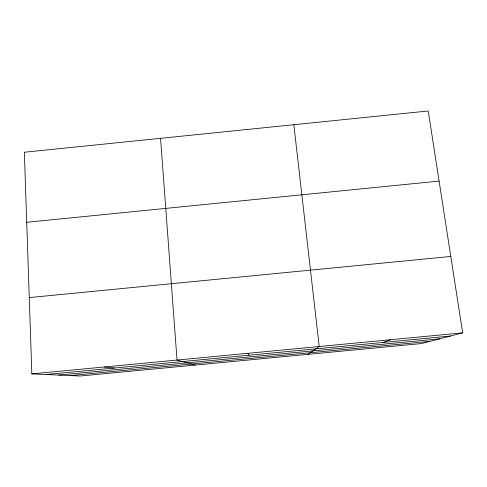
<?xml version="1.0" encoding="UTF-8"?>
<svg xmlns="http://www.w3.org/2000/svg" width="487" height="487" viewBox="0 0 487 487"><rect width="100%" height="100%" fill="white"/><g stroke="black" fill="none" stroke-linecap="round" stroke-linejoin="round"><path stroke-width="0.73" d="M307.948 354.359L319.222 346.513L293.838 124.715M382.971 342.458L390.781 339.701M462.65 332.852L421.334 343.579L80.136 376.013L31.844 373.888L24.35 152.23L428.225 110.987L462.65 332.852L31.844 373.888M26.718 222.297L439.104 181.085M29.263 297.594L450.798 256.448M46.192 374.521L450.347 336.048M58.696 375.069L439.651 338.824M70.158 375.574L429.851 341.369M104.279 366.991L114.195 368.044M195.342 365.061L177.043 360.057L160.552 138.32M247.98 353.3L249.04 355.212"/></g></svg>
